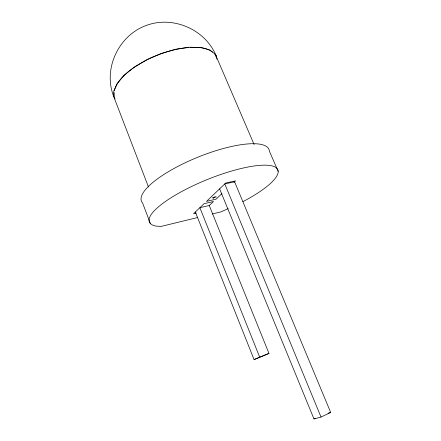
<?xml version="1.0" encoding="UTF-8"?>
<svg xmlns="http://www.w3.org/2000/svg" width="441" height="441" viewBox="0 0 441 441"><rect width="100%" height="100%" fill="white"/><g stroke="black" fill="none" stroke-linecap="round" stroke-linejoin="round"><path stroke-width="0.66" d="M114.82 98.398L113.789 96.7L113.987 92.505M114.076 90.614L116.501 85.273M116.788 84.716C124.097 72.313 137.416 64.943 149.775 58.344C162.178 52.92 175.193 48.438 188.798 47.556M213.301 198.417L215.23 196.465M209.15 205.594L213.521 201.498L204.084 203.687L193.577 213.714L196.223 213.086M221.994 193.566L215.974 199.2L206.493 201.383L225.726 183.021L235.538 180.887L234.033 182.298M321.015 417.054L330.695 412.462L234.584 181.78L224.789 183.914L321.015 417.054L313.97 418.95L219.612 188.858M313.97 418.95L315.172 418.382M195.352 212.016L254.066 359.586L268.977 353.412L209.243 205.506L199.878 207.7L259.639 357.056M268.977 353.412L254.066 359.586M228.184 208.637L220.831 211.906L212.209 214.001M328.11 413.167L330.695 412.462M212.154 197.959L216.366 196.929M197.623 217.54L161.158 226.404L155.805 226.068A69.32 17.546 -22.1 0 1 184.669 189.961A69.32 17.546 -22.1 0 1 271.209 165.706A69.32 17.546 -22.1 0 1 242.925 201.653M190.043 47.413C197.579 47.165 206.344 47.253 212.507 52.082M254.126 144.56L215.379 54.37L209.866 49.976L201.013 47.496L189.343 47.22L175.683 49.271L161.119 53.532L146.87 59.684L134.136 67.203L123.938 75.433L117.019 83.702L113.761 91.359L114.219 97.885L148.463 186.978M214.761 54.326L216.046 55.605L216.415 57.468M114.219 97.885L115.04 98.933M113.789 96.7C102.538 68.603 118.987 34.387 147.636 24.966C173.997 15.909 205.434 29.823 216.046 55.605M278.15 171.345L269.346 151.065A68.802 19.525 -22.1 0 0 197.469 157.349A68.802 19.525 -22.1 0 0 142.542 202.877L150.392 223.537M215.379 54.37L215.666 55.224M215.853 55.787L216.972 59.138"/></g></svg>
